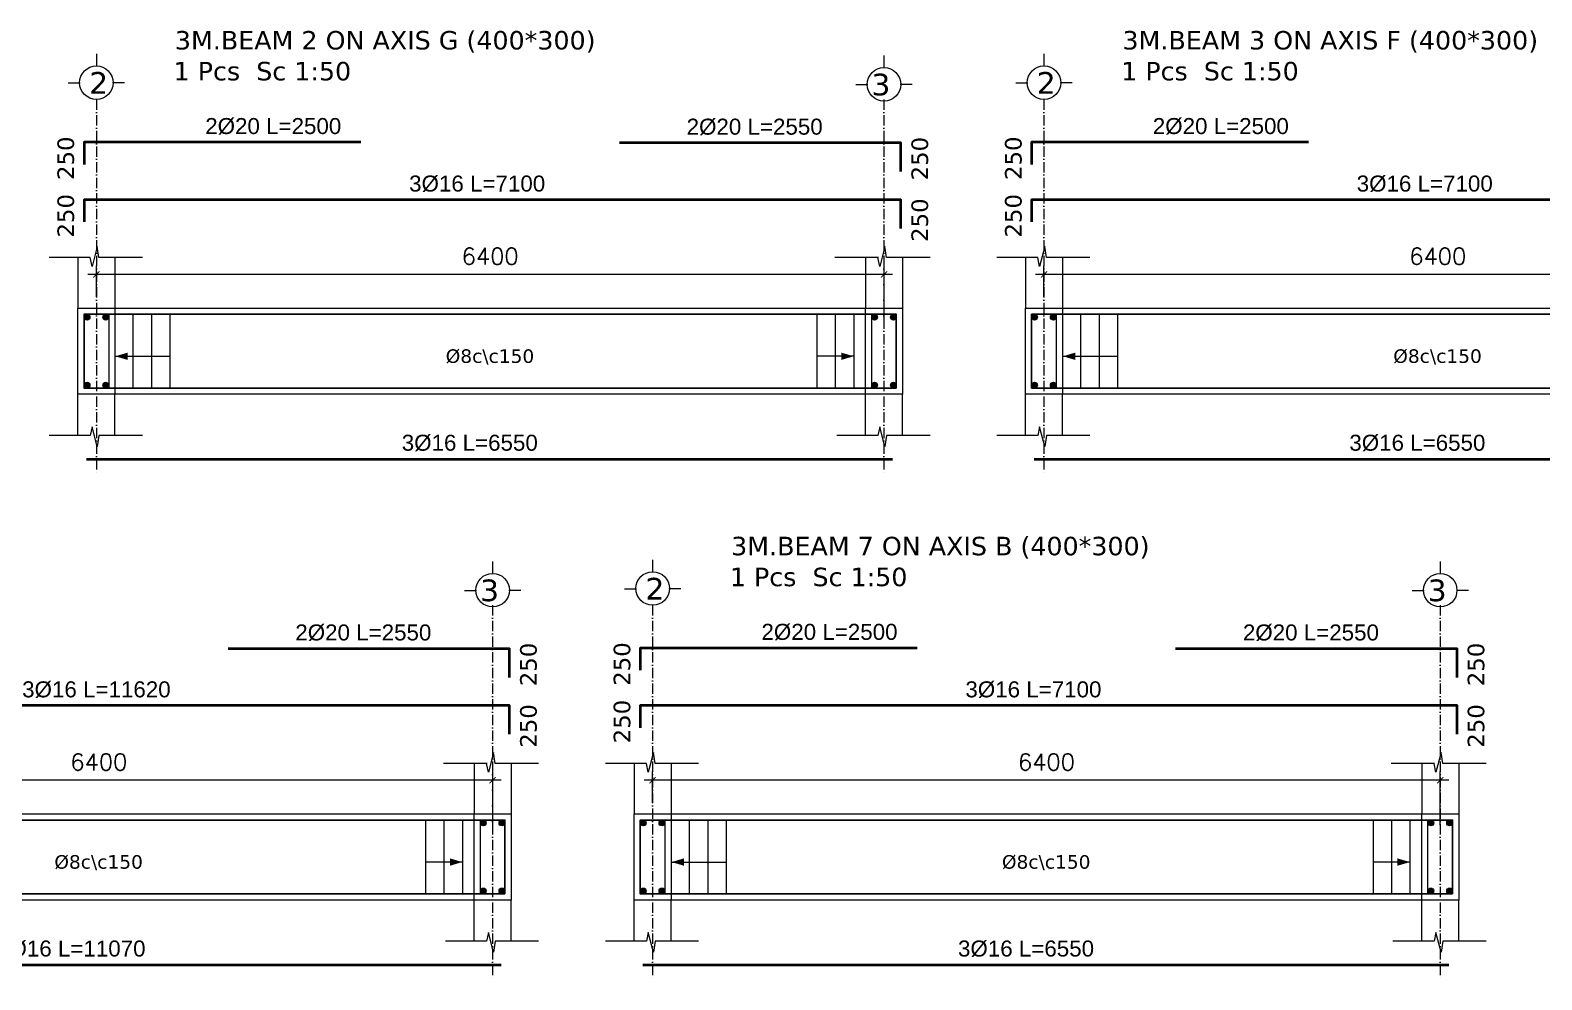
# Model space of a CAD drawing. Header units: inches. Extents: x -17020 to 43805, y -10194 to 123061.
# Drawn here: x 28408 to 29636, y 109351 to 110122 of the extents above; entities that cross this region are included whole.
import ezdxf

# ---------------------------------------------------------------- set-up
doc = ezdxf.new("R2010")
doc.units = ezdxf.units.IN
doc.header["$LTSCALE"] = 0.7
doc.header["$MEASUREMENT"] = 0
doc.linetypes.add('ACAD_ISO10W100', pattern=[18, 12, -3, 0, -3])
doc.layers.get('0').update_dxf_attribs({"lineweight": 13})
doc.layers.get('Defpoints').update_dxf_attribs({"lineweight": 5})
for name, color, linetype, lineweight in [('axis', 254, 'ACAD_ISO10W100', 9), ('BEAM FRAME', 5, 'Continuous', 18), ('COLUMN', 4, 'Continuous', 20), ('elevline', 30, 'Continuous', 20), ('FRAME 070', 5, 'Continuous', 60), ('hatch', 9, 'Continuous', 9), ('renforcment', 141, 'Continuous', 40), ('tex', 3, 'Continuous', 25), ('TEXT', 3, 'Continuous', 25), ('top rein. extension', 50, 'Continuous', 20), ('top renforcment', 7, 'Continuous', 40)]:
    doc.layers.add(name, color=color, linetype=linetype, lineweight=lineweight)
doc.styles.add('100', font='romans.shx', dxfattribs={"height": 13.5})
doc.styles.add('romanc', font='verdana.ttf', dxfattribs={"height": 250})
doc.styles.get("Standard").update_dxf_attribs({"font": 'arial.ttf', "height": 13})
doc.dimstyles.new('100', dxfattribs={"dimtxt": 13.5, "dimasz": 5, "dimexe": 7, "dimexo": 7, "dimgap": 8, "dimtad": 1, "dimdec": 0, "dimlfac": 10, "dimzin": 4, "dimdsep": 46, "dimtxsty": '100', "dimblk": 'ARCHTICK', "dimcen": 0.09, "dimdle": 7, "dimclrd": 1, "dimclre": 8, "dimclrt": 2, "dimadec": 0, "dimazin": 1, "dimtfac": 1, "dimtdec": 0, "dimtix": 1, "dimtofl": 0, "dimtmove": 0, "dimatfit": 3, "dimldrblk": 'ARCHTICK', "dimfxl": 0.18, "dimtolj": 1, "dimtzin": 0, "dimlwd": -1, "dimlwe": -1, "dimarcsym": 0})
doc.dimstyles.get("Standard").update_dxf_attribs({"dimtxt": 13, "dimasz": 5, "dimexe": 0.18, "dimexo": 0.0625, "dimgap": 6, "dimtad": 1, "dimdec": 0, "dimlfac": 10, "dimzin": 0, "dimdsep": 46, "dimtxsty": 'Standard', "dimblk": 'ARCHTICK', "dimcen": 0.09, "dimse1": 1, "dimse2": 1, "dimclrd": 1, "dimclre": 7, "dimclrt": 3, "dimadec": 0, "dimazin": 0, "dimtfac": 1, "dimtdec": 0, "dimtix": 1, "dimtofl": 0, "dimtmove": 0, "dimatfit": 3, "dimldrblk": 'ARCHTICK', "dimfxl": 1, "dimtolj": 1, "dimtzin": 0, "dimarcsym": 0})

# ---------------------------------------------------------------- blocks, each defined once
blk = doc.blocks.new('_ArchTick')
at = {"color": 0, "linetype": 'ByBlock', "lineweight": 0, "const_width": 0.15}
blk.add_lwpolyline([(-0.5, -0.5), (0.5, 0.5)], dxfattribs=at)
blk = doc.blocks.new('*D1176')
at = {"color": 8, "transparency": 16777216}
for p, q in [((28461.4, 109905.5), (28461.4, 109930.7)), ((29101.4, 109887.2), (29101.4, 109930.7))]:
    blk.add_line(p, q, dxfattribs=at)
at = {"color": 1, "transparency": 16777216}
blk.add_line((29108.4, 109923.7), (28454.4, 109923.7), dxfattribs=at)
at = {"layer": 'Defpoints', "color": 0, "transparency": 16777216}
for p in [(28461.4, 109923.7), (28461.4, 109898.5), (29101.4, 109880.2)]:
    blk.add_point(p, dxfattribs=at)
at = {"color": 1, "transparency": 16777216, "xscale": 5, "yscale": 5, "zscale": 5, "rotation": 180}
blk.add_blockref('_ArchTick', (28461.4, 109923.7), dxfattribs=at)
at = {"color": 1, "transparency": 16777216, "xscale": 5, "yscale": 5, "zscale": 5}
blk.add_blockref('_ArchTick', (29101.4, 109923.7), dxfattribs=at)
at = {"color": 2, "transparency": 16777216, "insert": (28781.4, 109938.5), "char_height": 13.5, "attachment_point": 5, "style": '100'}
blk.add_mtext('\\A1;6400', dxfattribs=at)
blk = doc.blocks.new('*D1177')
at = {"layer": 'Defpoints', "color": 0, "transparency": 16777216}
for p in [(28453.4, 109773.8, -37318.8), (28453.4, 109773.8), (29108.4, 109773.8, -13870.6)]:
    blk.add_point(p, dxfattribs=at)
at = {"layer": 'TEXT', "color": 3, "transparency": 16777216, "insert": (28764.8, 109786.8), "char_height": 13, "attachment_point": 5}
blk.add_mtext('\\A1;3%%C16 L=6550', dxfattribs=at)
blk = doc.blocks.new('*D1178')
at = {"layer": 'Defpoints', "color": 0, "transparency": 16777216}
for p in [(28428, 109984.3, -440.4), (29138, 109984.3, 46.4), (29138, 109984.3)]:
    blk.add_point(p, dxfattribs=at)
at = {"layer": 'TEXT', "color": 3, "transparency": 16777216, "insert": (28770.8, 109997.3), "char_height": 13, "attachment_point": 5}
blk.add_mtext('\\A1;3%%C16 L=7100', dxfattribs=at)
blk = doc.blocks.new('*D1179')
at = {"layer": 'Defpoints', "color": 0, "transparency": 16777216}
for p in [(28886.4, 110030.5, 136.2), (29141.4, 110030.5, 46.4), (29141.4, 110030.5)]:
    blk.add_point(p, dxfattribs=at)
at = {"layer": 'TEXT', "color": 3, "transparency": 16777216, "insert": (28996.3, 110043.5), "char_height": 13, "attachment_point": 5}
blk.add_mtext('\\A1;2%%C20 L=2550', dxfattribs=at)
blk = doc.blocks.new('*D1180')
at = {"layer": 'Defpoints', "color": 0, "transparency": 16777216}
for p in [(28426.4, 110031, -440.4), (28676.4, 110031, -290.9), (28676.4, 110031)]:
    blk.add_point(p, dxfattribs=at)
at = {"layer": 'TEXT', "color": 3, "transparency": 16777216, "insert": (28605.1, 110044), "char_height": 13, "attachment_point": 5}
blk.add_mtext('\\A1;2%%C20 L=2500', dxfattribs=at)
blk = doc.blocks.new('*D1181')
at = {"color": 8, "transparency": 16777216}
for p, q in [((29231.4, 109905.5), (29231.4, 109930.7)), ((29871.4, 109887.2), (29871.4, 109930.7))]:
    blk.add_line(p, q, dxfattribs=at)
at = {"color": 1, "transparency": 16777216}
blk.add_line((29878.4, 109923.7), (29224.4, 109923.7), dxfattribs=at)
at = {"layer": 'Defpoints', "color": 0, "transparency": 16777216}
for p in [(29231.4, 109923.7), (29231.4, 109898.5), (29871.4, 109880.2)]:
    blk.add_point(p, dxfattribs=at)
at = {"color": 1, "transparency": 16777216, "xscale": 5, "yscale": 5, "zscale": 5, "rotation": 180}
blk.add_blockref('_ArchTick', (29231.4, 109923.7), dxfattribs=at)
at = {"color": 1, "transparency": 16777216, "xscale": 5, "yscale": 5, "zscale": 5}
blk.add_blockref('_ArchTick', (29871.4, 109923.7), dxfattribs=at)
at = {"color": 2, "transparency": 16777216, "insert": (29551.4, 109938.5), "char_height": 13.5, "attachment_point": 5, "style": '100'}
blk.add_mtext('\\A1;6400', dxfattribs=at)
blk = doc.blocks.new('*D1182')
at = {"layer": 'Defpoints', "color": 0, "transparency": 16777216}
for p in [(29223.4, 109773.8, -37318.8), (29223.4, 109773.8), (29878.4, 109773.8, -13870.6)]:
    blk.add_point(p, dxfattribs=at)
at = {"layer": 'TEXT', "color": 3, "transparency": 16777216, "insert": (29534.8, 109786.8), "char_height": 13, "attachment_point": 5}
blk.add_mtext('\\A1;3%%C16 L=6550', dxfattribs=at)
blk = doc.blocks.new('*D1183')
at = {"layer": 'Defpoints', "color": 0, "transparency": 16777216}
for p in [(29198, 109984.3, -440.4), (29908, 109984.3, 46.4), (29908, 109984.3)]:
    blk.add_point(p, dxfattribs=at)
at = {"layer": 'TEXT', "color": 3, "transparency": 16777216, "insert": (29540.8, 109997.3), "char_height": 13, "attachment_point": 5}
blk.add_mtext('\\A1;3%%C16 L=7100', dxfattribs=at)
blk = doc.blocks.new('*D1185')
at = {"layer": 'Defpoints', "color": 0, "transparency": 16777216}
for p in [(29196.4, 110031, -440.4), (29446.4, 110031, -290.9), (29446.4, 110031)]:
    blk.add_point(p, dxfattribs=at)
at = {"layer": 'TEXT', "color": 3, "transparency": 16777216, "insert": (29375.1, 110044), "char_height": 13, "attachment_point": 5}
blk.add_mtext('\\A1;2%%C20 L=2500', dxfattribs=at)
blk = doc.blocks.new('*D1191')
at = {"color": 1, "transparency": 16777216}
blk.add_line((28790.4, 109512.9), (28136.4, 109512.9), dxfattribs=at)
at = {"color": 8, "transparency": 16777216}
for p, q in [((28143.4, 109494.7), (28143.4, 109519.9)), ((28783.4, 109476.4), (28783.4, 109519.9))]:
    blk.add_line(p, q, dxfattribs=at)
at = {"layer": 'Defpoints', "color": 0, "transparency": 16777216}
for p in [(28143.4, 109512.9), (28143.4, 109487.7), (28783.4, 109469.4)]:
    blk.add_point(p, dxfattribs=at)
at = {"color": 1, "transparency": 16777216, "xscale": 5, "yscale": 5, "zscale": 5, "rotation": 180}
blk.add_blockref('_ArchTick', (28143.4, 109512.9), dxfattribs=at)
at = {"color": 1, "transparency": 16777216, "xscale": 5, "yscale": 5, "zscale": 5}
blk.add_blockref('_ArchTick', (28783.4, 109512.9), dxfattribs=at)
at = {"color": 2, "transparency": 16777216, "insert": (28463.4, 109527.7), "char_height": 13.5, "attachment_point": 5, "style": '100'}
blk.add_mtext('\\A1;6400', dxfattribs=at)
blk = doc.blocks.new('*D1192')
at = {"layer": 'Defpoints', "color": 0, "transparency": 16777216}
for p in [(27683.4, 109363, -37318.8), (27683.4, 109363), (28790.4, 109363, -13870.6)]:
    blk.add_point(p, dxfattribs=at)
at = {"layer": 'TEXT', "color": 3, "transparency": 16777216, "insert": (28441, 109376), "char_height": 13, "attachment_point": 5}
blk.add_mtext('\\A1;3%%C16 L=11070', dxfattribs=at)
blk = doc.blocks.new('*D1193')
at = {"layer": 'Defpoints', "color": 0, "transparency": 16777216}
for p in [(27658, 109573.5, -440.4), (28820, 109573.5, 46.4), (28820, 109573.5)]:
    blk.add_point(p, dxfattribs=at)
at = {"layer": 'TEXT', "color": 3, "transparency": 16777216, "insert": (28461.4, 109586.5), "char_height": 13, "attachment_point": 5}
blk.add_mtext('\\A1;3%%C16 L=11620', dxfattribs=at)
blk = doc.blocks.new('*D1194')
at = {"layer": 'Defpoints', "color": 0, "transparency": 16777216}
for p in [(28568.4, 109619.7, 136.2), (28823.4, 109619.7, 46.4), (28823.4, 109619.7)]:
    blk.add_point(p, dxfattribs=at)
at = {"layer": 'TEXT', "color": 3, "transparency": 16777216, "insert": (28678.3, 109632.7), "char_height": 13, "attachment_point": 5}
blk.add_mtext('\\A1;2%%C20 L=2550', dxfattribs=at)
blk = doc.blocks.new('*D1202')
at = {"color": 1, "transparency": 16777216}
blk.add_line((29560.4, 109512.9), (28906.4, 109512.9), dxfattribs=at)
at = {"color": 8, "transparency": 16777216}
for p, q in [((28913.4, 109494.7), (28913.4, 109519.9)), ((29553.4, 109476.4), (29553.4, 109519.9))]:
    blk.add_line(p, q, dxfattribs=at)
at = {"layer": 'Defpoints', "color": 0, "transparency": 16777216}
for p in [(28913.4, 109512.9), (28913.4, 109487.7), (29553.4, 109469.4)]:
    blk.add_point(p, dxfattribs=at)
at = {"color": 1, "transparency": 16777216, "xscale": 5, "yscale": 5, "zscale": 5, "rotation": 180}
blk.add_blockref('_ArchTick', (28913.4, 109512.9), dxfattribs=at)
at = {"color": 1, "transparency": 16777216, "xscale": 5, "yscale": 5, "zscale": 5}
blk.add_blockref('_ArchTick', (29553.4, 109512.9), dxfattribs=at)
at = {"color": 2, "transparency": 16777216, "insert": (29233.4, 109527.7), "char_height": 13.5, "attachment_point": 5, "style": '100'}
blk.add_mtext('\\A1;6400', dxfattribs=at)
blk = doc.blocks.new('*D1203')
at = {"layer": 'Defpoints', "color": 0, "transparency": 16777216}
for p in [(28905.4, 109363, -37318.8), (28905.4, 109363), (29560.4, 109363, -13870.6)]:
    blk.add_point(p, dxfattribs=at)
at = {"layer": 'TEXT', "color": 3, "transparency": 16777216, "insert": (29216.8, 109376), "char_height": 13, "attachment_point": 5}
blk.add_mtext('\\A1;3%%C16 L=6550', dxfattribs=at)
blk = doc.blocks.new('*D1204')
at = {"layer": 'Defpoints', "color": 0, "transparency": 16777216}
for p in [(28880, 109573.5, -440.4), (29590, 109573.5, 46.4), (29590, 109573.5)]:
    blk.add_point(p, dxfattribs=at)
at = {"layer": 'TEXT', "color": 3, "transparency": 16777216, "insert": (29222.8, 109586.5), "char_height": 13, "attachment_point": 5}
blk.add_mtext('\\A1;3%%C16 L=7100', dxfattribs=at)
blk = doc.blocks.new('*D1205')
at = {"layer": 'Defpoints', "color": 0, "transparency": 16777216}
for p in [(29338.4, 109619.7, 136.2), (29593.4, 109619.7, 46.4), (29593.4, 109619.7)]:
    blk.add_point(p, dxfattribs=at)
at = {"layer": 'TEXT', "color": 3, "transparency": 16777216, "insert": (29448.3, 109632.7), "char_height": 13, "attachment_point": 5}
blk.add_mtext('\\A1;2%%C20 L=2550', dxfattribs=at)
blk = doc.blocks.new('*D1206')
at = {"layer": 'Defpoints', "color": 0, "transparency": 16777216}
for p in [(28878.4, 109620.2, -440.4), (29128.4, 109620.2, -290.9), (29128.4, 109620.2)]:
    blk.add_point(p, dxfattribs=at)
at = {"layer": 'TEXT', "color": 3, "transparency": 16777216, "insert": (29057.1, 109633.2), "char_height": 13, "attachment_point": 5}
blk.add_mtext('\\A1;2%%C20 L=2500', dxfattribs=at)

msp = doc.modelspace()

# ---------------------------------------------------------------- hatches: boundary and pattern name
at = {"layer": 'elevline'}
for points in [[(28456.14, 109889.05, 1), (28451.38, 109889.05, 1)], [(28466.63, 109889.05, -1), (28471.38, 109889.05, -1)], [(29096.14, 109889.05, 1), (29091.38, 109889.05, 1)], [(29106.63, 109889.05, -1), (29111.38, 109889.05, -1)], [(29226.14, 109889.05, 1), (29221.38, 109889.05, 1)], [(29236.63, 109889.05, -1), (29241.38, 109889.05, -1)], [(28456.14, 109833.8, -1), (28451.38, 109833.8, -1)], [(28466.63, 109833.8, 1), (28471.38, 109833.8, 1)], [(29096.14, 109833.8, -1), (29091.38, 109833.8, -1)], [(29106.63, 109833.8, 1), (29111.38, 109833.8, 1)], [(29226.14, 109833.8, -1), (29221.38, 109833.8, -1)], [(29236.63, 109833.8, 1), (29241.38, 109833.8, 1)], [(28778.14, 109478.24, 1), (28773.38, 109478.24, 1)], [(28788.63, 109478.24, -1), (28793.38, 109478.24, -1)], [(28908.14, 109478.24, 1), (28903.38, 109478.24, 1)], [(28918.63, 109478.24, -1), (28923.38, 109478.24, -1)], [(29548.14, 109478.24, 1), (29543.38, 109478.24, 1)], [(29558.63, 109478.24, -1), (29563.38, 109478.24, -1)], [(28778.14, 109423, -1), (28773.38, 109423, -1)], [(28788.63, 109423, 1), (28793.38, 109423, 1)], [(28908.14, 109423, -1), (28903.38, 109423, -1)], [(28918.63, 109423, 1), (28923.38, 109423, 1)], [(29548.14, 109423, -1), (29543.38, 109423, -1)], [(29558.63, 109423, 1), (29563.38, 109423, 1)]]:
    msp.add_hatch(color=256, dxfattribs=at).paths.add_polyline_path(points)

# ---------------------------------------------------------------- linework, layer by layer
at = {"layer": 'axis'}
for p, q in [((28461.38, 110065.82), (28461.38, 109761.69)), ((29101.38, 110065.82), (29101.38, 109761.69)), ((29231.38, 110065.82), (29231.38, 109761.69)), ((28783.38, 109655.02), (28783.38, 109350.88)), ((28913.38, 109655.02), (28913.38, 109350.88)), ((29553.38, 109655.02), (29553.38, 109350.88))]:
    msp.add_line(p, q, dxfattribs=at)
at = {"layer": 'BEAM FRAME', "elevation": 217.91}
for points in [[(29116.38, 109826.43), (28446.38, 109826.43), (28446.38, 109896.43), (29116.38, 109896.43)], [(29886.38, 109826.43), (29216.38, 109826.43), (29216.38, 109896.43), (29886.38, 109896.43)], [(28798.38, 109415.62), (27676.38, 109415.62), (27676.38, 109485.62), (28798.38, 109485.62)], [(29568.38, 109415.62), (28898.38, 109415.62), (28898.38, 109485.62), (29568.38, 109485.62)]]:
    msp.add_lwpolyline(points, close=True, dxfattribs=at)
at = {"layer": 'COLUMN', "lineweight": 20}
for p, q in [((28446.38, 109937.35, 217.91), (28446.38, 109896.43, 217.91)), ((28476.38, 109937.35, 217.91), (28476.38, 109896.43, 217.91)), ((29086.38, 109937.35, 217.91), (29086.38, 109896.43, 217.91)), ((29116.38, 109937.35, 217.91), (29116.38, 109896.43, 217.91)), ((29216.38, 109937.35, 217.91), (29216.38, 109896.43, 217.91)), ((29246.38, 109937.35, 217.91), (29246.38, 109896.43, 217.91)), ((28446.38, 109793, 217.91), (28446.38, 109826.43, 217.91)), ((28476.38, 109793, 217.91), (28476.38, 109826.43, 217.91)), ((29086.38, 109793, 217.91), (29086.38, 109826.43, 217.91)), ((29116.38, 109793, 217.91), (29116.38, 109826.43, 217.91)), ((29216.38, 109793, 217.91), (29216.38, 109826.43, 217.91)), ((29246.38, 109793, 217.91), (29246.38, 109826.43, 217.91)), ((28768.38, 109526.55, 217.91), (28768.38, 109485.62, 217.91)), ((28798.38, 109526.55, 217.91), (28798.38, 109485.62, 217.91)), ((28898.38, 109526.55, 217.91), (28898.38, 109485.62, 217.91)), ((28928.38, 109526.55, 217.91), (28928.38, 109485.62, 217.91)), ((29538.38, 109526.55, 217.91), (29538.38, 109485.62, 217.91)), ((29568.38, 109526.55, 217.91), (29568.38, 109485.62, 217.91)), ((28768.38, 109382.19, 217.91), (28768.38, 109415.62, 217.91)), ((28798.38, 109382.19, 217.91), (28798.38, 109415.62, 217.91)), ((28898.38, 109382.19, 217.91), (28898.38, 109415.62, 217.91)), ((28928.38, 109382.19, 217.91), (28928.38, 109415.62, 217.91)), ((29538.38, 109382.19, 217.91), (29538.38, 109415.62, 217.91)), ((29568.38, 109382.19, 217.91), (29568.38, 109415.62, 217.91))]:
    msp.add_line(p, q, dxfattribs=at)
at = {"layer": 'elevline'}
for p, q in [((28491.38, 109831.43), (28491.38, 109891.43)), ((28506.38, 109831.43), (28506.38, 109891.43)), ((28521.38, 109831.43), (28521.38, 109891.43)), ((29047.11, 109831.43), (29047.11, 109891.43)), ((29062.11, 109831.43), (29062.11, 109891.43)), ((29077.07, 109831.43), (29077.07, 109891.43)), ((29261.38, 109831.43), (29261.38, 109891.43)), ((29276.38, 109831.43), (29276.38, 109891.43)), ((29291.38, 109831.43), (29291.38, 109891.43)), ((28729.11, 109420.62), (28729.11, 109480.62)), ((28744.11, 109420.62), (28744.11, 109480.62)), ((28759.07, 109420.62), (28759.07, 109480.62)), ((28943.38, 109420.62), (28943.38, 109480.62)), ((28958.38, 109420.62), (28958.38, 109480.62)), ((28973.38, 109420.62), (28973.38, 109480.62)), ((29499.11, 109420.62), (29499.11, 109480.62)), ((29514.11, 109420.62), (29514.11, 109480.62)), ((29529.07, 109420.62), (29529.07, 109480.62))]:
    msp.add_line(p, q, dxfattribs=at)
for centre in [(28453.76, 109889.05), (28469, 109889.05), (29093.76, 109889.05), (29109, 109889.05), (29223.76, 109889.05), (29239, 109889.05), (28453.76, 109833.8), (28469, 109833.8), (29093.76, 109833.8), (29109, 109833.8), (29223.76, 109833.8), (29239, 109833.8), (28775.76, 109478.24), (28791, 109478.24), (28905.76, 109478.24), (28921, 109478.24), (29545.76, 109478.24), (29561, 109478.24), (28775.76, 109423), (28791, 109423), (28905.76, 109423), (28921, 109423), (29545.76, 109423), (29561, 109423)]:
    msp.add_circle(centre, 2.38, dxfattribs=at)
at = {"layer": 'FRAME 070', "lineweight": 20}
for p, q in [((28462.07, 109946.35, 217.91), (28457.88, 109930.28, 217.91)), ((28463.42, 109937.35, 217.91), (28462.07, 109946.35, 217.91)), ((29102.07, 109946.35, 217.91), (29097.88, 109930.28, 217.91)), ((29103.42, 109937.35, 217.91), (29102.07, 109946.35, 217.91)), ((29232.07, 109946.35, 217.91), (29227.88, 109930.28, 217.91)), ((29233.42, 109937.35, 217.91), (29232.07, 109946.35, 217.91)), ((28456.38, 109937.35, 217.91), (28422.99, 109937.35, 217.91)), ((28457.88, 109930.28, 217.91), (28456.38, 109937.35, 217.91)), ((28498.77, 109937.35, 217.91), (28463.42, 109937.35, 217.91)), ((29096.85, 109937.35, 217.91), (29061.5, 109937.35, 217.91)), ((29097.88, 109930.28, 217.91), (29096.38, 109937.35, 217.91)), ((29138.77, 109937.35, 217.91), (29103.42, 109937.35, 217.91)), ((29226.38, 109937.35, 217.91), (29192.99, 109937.35, 217.91)), ((29227.88, 109930.28, 217.91), (29226.38, 109937.35, 217.91)), ((29268.77, 109937.35, 217.91), (29233.42, 109937.35, 217.91)), ((28457.88, 109800.08, 217.91), (28456.38, 109793, 217.91)), ((28462.07, 109784, 217.91), (28457.88, 109800.08, 217.91)), ((29097.88, 109800.08, 217.91), (29096.38, 109793, 217.91)), ((29102.07, 109784, 217.91), (29097.88, 109800.08, 217.91)), ((29227.88, 109800.08, 217.91), (29226.38, 109793, 217.91)), ((29232.07, 109784, 217.91), (29227.88, 109800.08, 217.91)), ((28456.38, 109793, 217.91), (28422.99, 109793, 217.91)), ((28463.42, 109793, 217.91), (28462.07, 109784, 217.91)), ((28498.77, 109793, 217.91), (28463.42, 109793, 217.91)), ((29096.38, 109793, 217.91), (29062.99, 109793, 217.91)), ((29103.42, 109793, 217.91), (29102.07, 109784, 217.91)), ((29138.77, 109793, 217.91), (29103.42, 109793, 217.91)), ((29226.38, 109793, 217.91), (29192.99, 109793, 217.91)), ((29233.42, 109793, 217.91), (29232.07, 109784, 217.91)), ((29268.77, 109793, 217.91), (29233.42, 109793, 217.91)), ((28778.85, 109526.55, 217.91), (28743.5, 109526.55, 217.91)), ((28779.88, 109519.47, 217.91), (28778.38, 109526.55, 217.91)), ((28784.07, 109535.55, 217.91), (28779.88, 109519.47, 217.91)), ((28785.42, 109526.55, 217.91), (28784.07, 109535.55, 217.91)), ((28820.77, 109526.55, 217.91), (28785.42, 109526.55, 217.91)), ((28908.38, 109526.55, 217.91), (28874.99, 109526.55, 217.91)), ((28909.88, 109519.47, 217.91), (28908.38, 109526.55, 217.91)), ((28914.07, 109535.55, 217.91), (28909.88, 109519.47, 217.91)), ((28915.42, 109526.55, 217.91), (28914.07, 109535.55, 217.91)), ((28950.77, 109526.55, 217.91), (28915.42, 109526.55, 217.91)), ((29548.85, 109526.55, 217.91), (29513.5, 109526.55, 217.91)), ((29549.88, 109519.47, 217.91), (29548.38, 109526.55, 217.91)), ((29554.07, 109535.55, 217.91), (29549.88, 109519.47, 217.91)), ((29555.42, 109526.55, 217.91), (29554.07, 109535.55, 217.91)), ((29590.77, 109526.55, 217.91), (29555.42, 109526.55, 217.91)), ((28779.88, 109389.27, 217.91), (28778.38, 109382.19, 217.91)), ((28784.07, 109373.19, 217.91), (28779.88, 109389.27, 217.91)), ((28909.88, 109389.27, 217.91), (28908.38, 109382.19, 217.91)), ((28914.07, 109373.19, 217.91), (28909.88, 109389.27, 217.91)), ((29549.88, 109389.27, 217.91), (29548.38, 109382.19, 217.91)), ((29554.07, 109373.19, 217.91), (29549.88, 109389.27, 217.91)), ((28778.38, 109382.19, 217.91), (28744.99, 109382.19, 217.91)), ((28785.42, 109382.19, 217.91), (28784.07, 109373.19, 217.91)), ((28820.77, 109382.19, 217.91), (28785.42, 109382.19, 217.91)), ((28908.38, 109382.19, 217.91), (28874.99, 109382.19, 217.91)), ((28915.42, 109382.19, 217.91), (28914.07, 109373.19, 217.91)), ((28950.77, 109382.19, 217.91), (28915.42, 109382.19, 217.91)), ((29548.38, 109382.19, 217.91), (29514.99, 109382.19, 217.91)), ((29555.42, 109382.19, 217.91), (29554.07, 109373.19, 217.91)), ((29590.77, 109382.19, 217.91), (29555.42, 109382.19, 217.91))]:
    msp.add_line(p, q, dxfattribs=at)
at = {"layer": 'FRAME 070', "lineweight": 15}
for points in [[(28476.38, 109826.43), (28446.38, 109826.43), (28446.38, 109896.43), (28476.38, 109896.43)], [(29116.38, 109826.43), (29086.38, 109826.43), (29086.38, 109896.43), (29116.38, 109896.43)], [(29246.38, 109826.43), (29216.38, 109826.43), (29216.38, 109896.43), (29246.38, 109896.43)], [(28798.38, 109415.62), (28768.38, 109415.62), (28768.38, 109485.62), (28798.38, 109485.62)], [(28928.38, 109415.62), (28898.38, 109415.62), (28898.38, 109485.62), (28928.38, 109485.62)], [(29568.38, 109415.62), (29538.38, 109415.62), (29538.38, 109485.62), (29568.38, 109485.62)]]:
    msp.add_lwpolyline(points, close=True, dxfattribs=at)
at = {"layer": 'hatch'}
for p, q in [((28461.38, 110102.8), (28461.38, 110093.06)), ((29101.38, 110101.44), (29101.38, 110091.7)), ((29231.38, 110102.8), (29231.38, 110093.06)), ((28438.46, 110079.32), (28448.19, 110079.32)), ((28484.31, 110079.32), (28474.57, 110079.32)), ((29078.46, 110077.96), (29088.19, 110077.96)), ((29124.31, 110077.96), (29114.57, 110077.96)), ((29208.46, 110079.32), (29218.19, 110079.32)), ((29254.31, 110079.32), (29244.57, 110079.32)), ((28783.38, 109690.63), (28783.38, 109680.89)), ((28913.38, 109691.99), (28913.38, 109682.26)), ((29553.38, 109690.63), (29553.38, 109680.89)), ((28760.46, 109667.15), (28770.19, 109667.15)), ((28806.31, 109667.15), (28796.57, 109667.15)), ((28890.46, 109668.51), (28900.19, 109668.51)), ((28936.31, 109668.51), (28926.57, 109668.51)), ((29530.46, 109667.15), (29540.19, 109667.15)), ((29576.31, 109667.15), (29566.57, 109667.15))]:
    msp.add_line(p, q, dxfattribs=at)
for centre in [(28461.38, 110079.44), (29101.38, 110078.08), (29231.38, 110079.44), (28783.38, 109667.27), (28913.38, 109668.64), (29553.38, 109667.27)]:
    msp.add_circle(centre, 13.62, dxfattribs=at)
at = {"layer": 'renforcment', "lineweight": -2, "elevation": 217.91}
for points in [[(29111.38, 109831.43), (28451.38, 109831.43), (28451.38, 109891.43), (29111.38, 109891.43)], [(29881.38, 109831.43), (29221.38, 109831.43), (29221.38, 109891.43), (29881.38, 109891.43)], [(28793.38, 109420.62), (27681.38, 109420.62), (27681.38, 109480.62), (28793.38, 109480.62)], [(29563.38, 109420.62), (28903.38, 109420.62), (28903.38, 109480.62), (29563.38, 109480.62)]]:
    msp.add_lwpolyline(points, close=True, dxfattribs=at)
at = {"layer": 'top rein. extension'}
for p, q in [((28476.42, 109857.26), (28521.38, 109857.26)), ((29077.07, 109857.26), (29047.11, 109857.26)), ((29246.42, 109857.26), (29291.38, 109857.26)), ((28759.07, 109446.46), (28729.11, 109446.46)), ((28928.42, 109446.46), (28973.38, 109446.46)), ((29529.07, 109446.46), (29499.11, 109446.46))]:
    msp.add_line(p, q, dxfattribs=at)
for points in [[(28486.9, 109860.26), (28476.77, 109857.26), (28486.9, 109854.26)], [(29066.6, 109860.26), (29076.72, 109857.26), (29066.6, 109854.26)], [(29256.9, 109860.26), (29246.77, 109857.26), (29256.9, 109854.26)], [(28748.6, 109449.46), (28758.72, 109446.46), (28748.6, 109443.46)], [(28938.9, 109449.46), (28928.77, 109446.46), (28938.9, 109443.46)], [(29518.6, 109449.46), (29528.72, 109446.46), (29518.6, 109443.46)]]:
    msp.add_solid(points, dxfattribs=at)
at = {"layer": 'top renforcment'}
for p, q in [((28453.38, 109773.77, -217.91), (29108.38, 109773.77, -217.91)), ((29223.38, 109773.77, -217.91), (29878.38, 109773.77, -217.91)), ((27683.38, 109362.96, -217.91), (28790.38, 109362.96, -217.91)), ((28905.38, 109362.96, -217.91), (29560.38, 109362.96, -217.91))]:
    msp.add_line(p, q, dxfattribs=at)
for points in [[(28676.38, 110031.04), (28451.38, 110031.04), (28451.38, 110013.15)], [(29115.08, 110007.25), (29115.08, 110030.52), (28886.38, 110030.52)], [(29446.38, 110031.04), (29221.38, 110031.04), (29221.38, 110013.15)], [(29115.08, 109961.03), (29115.08, 109984.3), (28451.38, 109984.3), (28451.38, 109966.41)], [(29885.08, 109961.03), (29885.08, 109984.3), (29221.38, 109984.3), (29221.38, 109966.41)], [(28797.08, 109596.44), (28797.08, 109619.71), (28568.38, 109619.71)], [(29128.38, 109620.23), (28903.38, 109620.23), (28903.38, 109602.34)], [(29567.08, 109596.44), (29567.08, 109619.71), (29338.38, 109619.71)], [(28797.08, 109550.22), (28797.08, 109573.49), (27681.38, 109573.49), (27681.38, 109555.6)], [(29567.08, 109550.22), (29567.08, 109573.49), (28903.38, 109573.49), (28903.38, 109555.6)]]:
    msp.add_lwpolyline(points, dxfattribs=at)
at = {"layer": 'top renforcment', "lineweight": 15}
for points in [[(28471.38, 109831.43), (28451.38, 109831.43), (28451.38, 109891.43), (28471.38, 109891.43)], [(29111.38, 109831.43), (29091.38, 109831.43), (29091.38, 109891.43), (29111.38, 109891.43)], [(29241.38, 109831.43), (29221.38, 109831.43), (29221.38, 109891.43), (29241.38, 109891.43)], [(28793.38, 109420.62), (28773.38, 109420.62), (28773.38, 109480.62), (28793.38, 109480.62)], [(28923.38, 109420.62), (28903.38, 109420.62), (28903.38, 109480.62), (28923.38, 109480.62)], [(29563.38, 109420.62), (29543.38, 109420.62), (29543.38, 109480.62), (29563.38, 109480.62)]]:
    msp.add_lwpolyline(points, close=True, dxfattribs=at)

# ---------------------------------------------------------------- texts
at = {"layer": 'tex', "style": 'romanc'}
for p in [(28745.22, 109851.9, -33436.19), (29515.22, 109851.9, -33436.19), (28427.22, 109441.09, -33436.19), (29197.22, 109441.09, -33436.19)]:
    msp.add_text('%%C8c\\c150', height=11, dxfattribs=at).set_placement(p)
at = {"layer": 'TEXT', "style": 'romanc'}
for s, height, p in [('3M.BEAM 2 ON AXIS G (400*300)', 15, (28525.15, 110106.44)), ('3M.BEAM 3 ON AXIS F (400*300)', 15, (29295.15, 110106.44)), ('1 Pcs  Sc 1:50 ', 15, (28524.13, 110081.35)), ('1 Pcs  Sc 1:50 ', 15, (29294.13, 110081.35)), ('2', 17.6, (28455.55, 110070.52)), ('3', 17.6, (29091.21, 110069.16)), ('2', 17.6, (29225.55, 110070.52)), ('3M.BEAM 7 ON AXIS B (400*300)', 15, (28977.15, 109695.64)), ('1 Pcs  Sc 1:50 ', 15, (28976.13, 109670.54)), ('3', 17.6, (28773.21, 109658.35)), ('2', 17.6, (28907.55, 109659.71)), ('3', 17.6, (29543.21, 109658.35))]:
    msp.add_text(s, height=height, dxfattribs=at).set_placement(p)
for p in [(28443.21, 110000.44, -73392.95), (29137.17, 110000.08, -72957.14), (29213.21, 110000.44, -73392.95), (28443.21, 109953.7, -73392.95), (29137.17, 109950.15, -72957.14), (29213.21, 109953.7, -73392.95), (28819.17, 109589.27, -72957.14), (28895.21, 109589.63, -73392.95), (29589.17, 109589.27, -72957.14), (28819.17, 109539.34, -72957.14), (28895.21, 109542.9, -73392.95), (29589.17, 109539.34, -72957.14)]:
    msp.add_text('250', height=13.5, rotation=90, dxfattribs=at).set_placement(p)

# ---------------------------------------------------------------- dimensions: what is measured, and where the dimension line sits
for base, p1, p2, picture, middle in [((28461.38, 109923.72), (29101.38, 109880.17), (28461.38, 109898.52), '*D1176', (28781.38, 109923.72)), ((29231.38, 109923.72), (29871.38, 109880.17), (29231.38, 109898.52), '*D1181', (29551.38, 109923.72)), ((28143.38, 109512.92), (28783.38, 109469.36), (28143.38, 109487.71), '*D1191', (28463.38, 109512.92)), ((28913.38, 109512.92), (29553.38, 109469.36), (28913.38, 109487.71), '*D1202', (29233.38, 109512.92))]:
    dim = msp.add_linear_dim(base=base, p1=p1, p2=p2, angle=180, dimstyle='100')
    dim.commit()
    dim.dimension.update_dxf_attribs({"geometry": picture, "text_midpoint": middle, "dimtype": 160})
at = {"layer": 'TEXT'}
for base, p1, p2, angle, text, picture, middle in [((28676.38, 110031.04), (28426.38, 110031.04, -440.37), (28676.38, 110031.04, -290.89), 0, '2%%C20 L=<>', '*D1180', (28605.12, 110031.04)), ((29141.38, 110030.52), (28886.38, 110030.52, 136.17), (29141.38, 110030.52, 46.39), 0, '2%%C20 L=<>', '*D1179', (28996.32, 110030.52)), ((29446.38, 110031.04), (29196.38, 110031.04, -440.37), (29446.38, 110031.04, -290.89), 0, '2%%C20 L=<>', '*D1185', (29375.12, 110031.04)), ((29137.98, 109984.3), (28427.98, 109984.3, -440.37), (29137.98, 109984.3, 46.39), 0, '3%%C16 L=<>', '*D1178', (28770.81, 109984.3)), ((29907.98, 109984.3), (29197.98, 109984.3, -440.37), (29907.98, 109984.3, 46.39), 0, '3%%C16 L=<>', '*D1183', (29540.81, 109984.3)), ((28453.38, 109773.77, 12366.96), (29108.38, 109773.77, -1503.63), (28453.38, 109773.77, -24951.83), 180, '3%%C16 L=<>', '*D1177', (28764.83, 109773.77, 12366.96)), ((29223.38, 109773.77, 12366.96), (29878.38, 109773.77, -1503.63), (29223.38, 109773.77, -24951.83), 180, '3%%C16 L=<>', '*D1182', (29534.83, 109773.77, 12366.96)), ((28823.38, 109619.71), (28568.38, 109619.71, 136.17), (28823.38, 109619.71, 46.39), 0, '2%%C20 L=<>', '*D1194', (28678.32, 109619.71)), ((29128.38, 109620.23), (28878.38, 109620.23, -440.37), (29128.38, 109620.23, -290.89), 0, '2%%C20 L=<>', '*D1206', (29057.12, 109620.23)), ((29593.38, 109619.71), (29338.38, 109619.71, 136.17), (29593.38, 109619.71, 46.39), 0, '2%%C20 L=<>', '*D1205', (29448.32, 109619.71)), ((28819.98, 109573.49), (27657.98, 109573.49, -440.37), (28819.98, 109573.49, 46.39), 0, '3%%C16 L=<>', '*D1193', (28461.37, 109573.49)), ((29589.98, 109573.49), (28879.98, 109573.49, -440.37), (29589.98, 109573.49, 46.39), 0, '3%%C16 L=<>', '*D1204', (29222.81, 109573.49)), ((27683.38, 109362.96, 12366.96), (28790.38, 109362.96, -1503.63), (27683.38, 109362.96, -24951.83), 180, '3%%C16 L=<>', '*D1192', (28441.01, 109362.96, 12366.96)), ((28905.38, 109362.96, 12366.96), (29560.38, 109362.96, -1503.63), (28905.38, 109362.96, -24951.83), 180, '3%%C16 L=<>', '*D1203', (29216.83, 109362.96, 12366.96))]:
    dim = msp.add_linear_dim(base=base, p1=p1, p2=p2, angle=angle, text=text, dimstyle='Standard', override={"dimsd1": 1, "dimsd2": 1, "dimfxl": 0.1, "dimfxlon": 1}, dxfattribs=at)
    dim.commit()
    dim.dimension.update_dxf_attribs({"geometry": picture, "text_midpoint": middle, "dimtype": 161})

doc.saveas('drawing.dxf')
